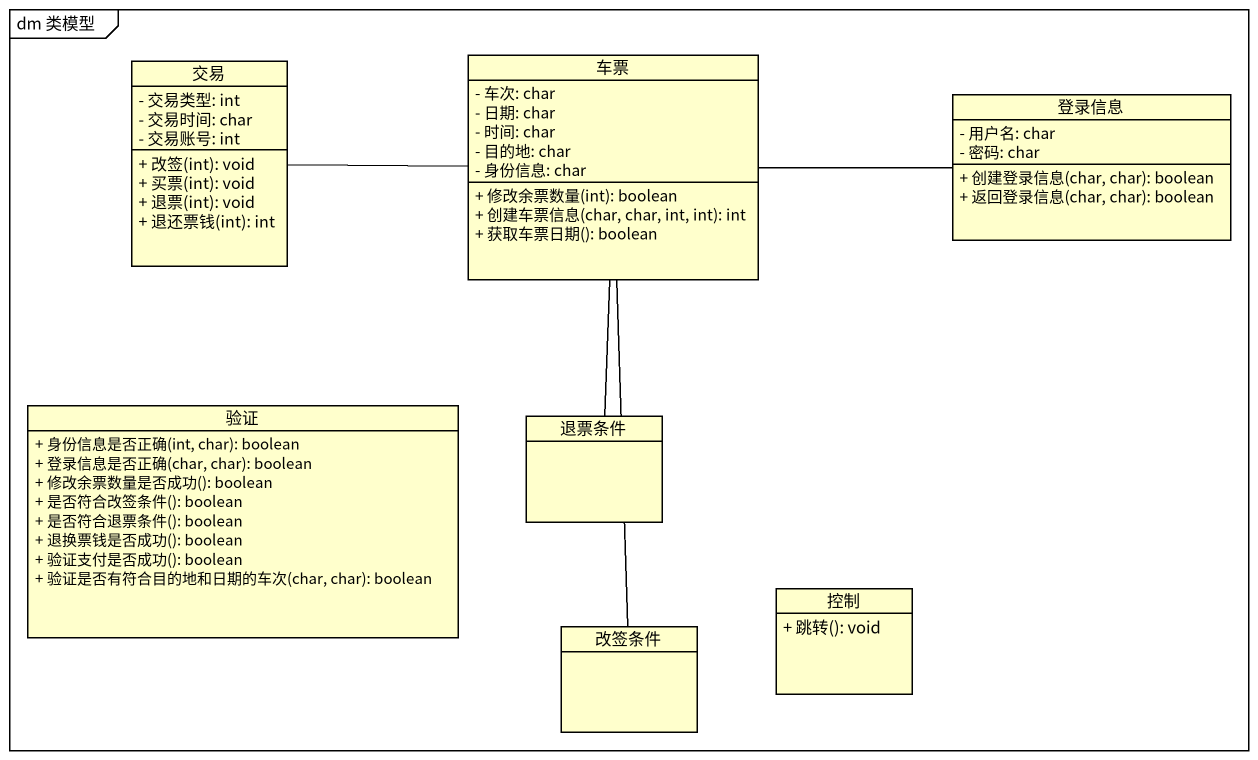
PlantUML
@startuml
mainframe dm 类模型
hide circle
hide empty members
skinparam classAttributeIconSize 0
class 交易 {
  - 交易类型: int
  - 交易时间: char
  - 交易账号: int
  + 改签(int): void
  + 买票(int): void
  + 退票(int): void
  + 退还票钱(int): int
}
class 车票 {
  - 车次: char
  - 日期: char
  - 时间: char
  - 目的地: char
  - 身份信息: char
  + 修改余票数量(int): boolean
  + 创建车票信息(char, char, int, int): int
  + 获取车票日期(): boolean
}
class 登录信息 {
  - 用户名: char
  - 密码: char
  + 创建登录信息(char, char): boolean
  + 返回登录信息(char, char): boolean
}
class 验证 {
  + 身份信息是否正确(int, char): boolean
  + 登录信息是否正确(char, char): boolean
  + 修改余票数量是否成功(): boolean
  + 是否符合改签条件(): boolean
  + 是否符合退票条件(): boolean
  + 退换票钱是否成功(): boolean
  + 验证支付是否成功(): boolean
  + 验证是否有符合目的地和日期的车次(char, char): boolean
}
class 退票条件
class 改签条件
class 控制 {
  + 跳转(): void
}
交易 -right- 车票
车票 -right- 登录信息
车票 -- 退票条件
车票 -- 改签条件
@enduml
